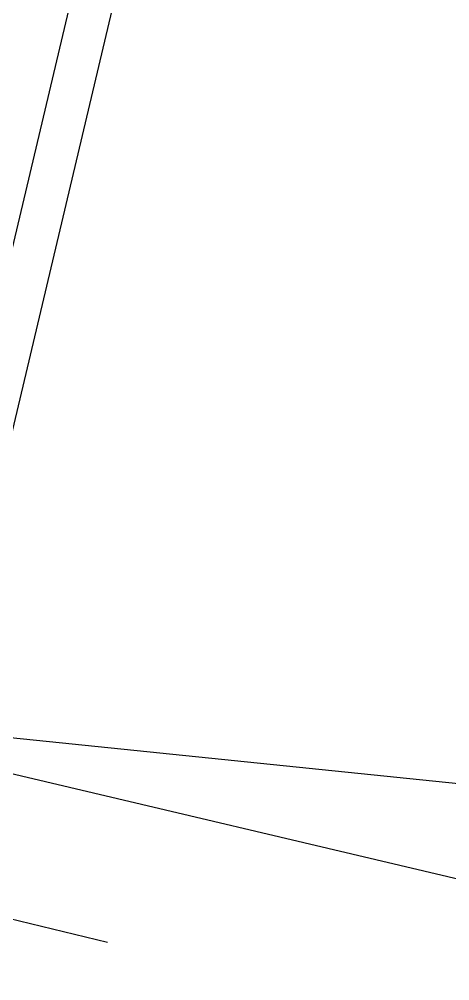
# Model space of a CAD drawing. Header units: feet. Extents: x -84 to 198, y -22 to 181.
# Drawn here: x 120.934 to 121.452, y 74.984 to 76.144 of the extents above; entities that cross this region are included whole.
import ezdxf

# ---------------------------------------------------------------- set-up
doc = ezdxf.new("R2010")
doc.units = ezdxf.units.FT
doc.layers.add('A-AREA-UNIDAD', color=30, linetype='CONTINUOUS')
doc.layers.add('A-LINEA', color=7, linetype='CONTINUOUS')

msp = doc.modelspace()

# ---------------------------------------------------------------- linework, layer by layer
at = {"layer": 'A-AREA-UNIDAD'}
msp.add_lwpolyline([(68.192, 96.0533), (66.432, 88.7289), (77.408, 86.08), (78.32, 86.0089), (78.368, 85.6), (100.992, 80.2489), (101.2, 80.6933), (102.208, 80.6933), (104.608, 80.0889), (104.72, 79.36), (120.08, 75.8044), (120.128, 75.36), (121.68, 75.2), (129.568, 73.3689), (129.68, 73.12), (130.56, 76.0889), (131.92, 79.2), (133.68, 82.1689), (136.352, 85.6533)], dxfattribs=at)
at = {"layer": 'A-LINEA'}
for p, q in [((124.44, 90.4978), (117.1467, 59.6844)), ((120.92, 75.8444), (122.5733, 82.8578)), ((119.8267, 75.3244), (121.04, 75.0311)), ((120.8267, 75.2578), (129.4933, 73.2044))]:
    msp.add_line(p, q, dxfattribs=at)

doc.saveas('drawing.dxf')
